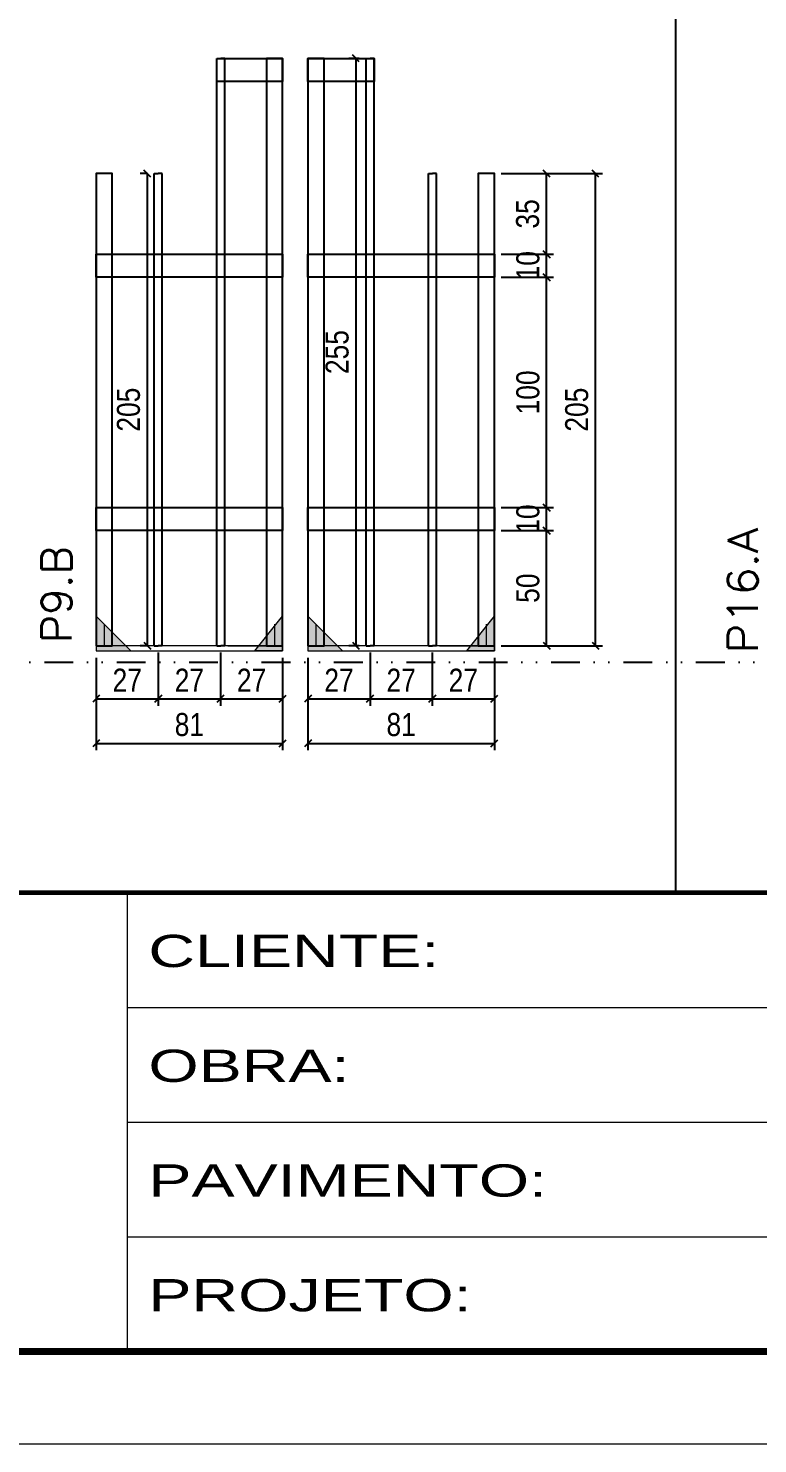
# Model space of a CAD drawing. Extents: x 14400 to 20667, y -21631 to 6985.
# Drawn here: x 17979 to 18296, y 3638 to 4252 of the extents above; entities that cross this region are included whole.
import ezdxf

# ---------------------------------------------------------------- set-up
doc = ezdxf.new("R2010")
doc.units = 0
for name, pattern in [('CONTINUO', [0]), ('DASHED', [0.75, 0.5, -0.25]), ('DIVIDE2', [0.625, 0.25, -0.125, 0, -0.125, 0, -0.125]), ('HIDDEN', [0.375, 0.25, -0.125])]:
    doc.linetypes.add(name, pattern=pattern)
for name, color, linetype in [('COTA', 241, 'Continuous'), ('Nível', 160, 'Continuous'), ('SARR_2.2x10', 60, 'Continuous'), ('SARR_3.5x7', 81, 'Continuous'), ('SARR_7x7', 40, 'Continuous')]:
    doc.layers.add(name, color=color, linetype=linetype)
for name, color, linetype, lineweight in [('Folhas', 255, 'Continuous', 9), ('Madeira', 126, 'Continuous', 18), ('Sarr 2.2x7', 40, 'Continuous', 9), ('SARRAFO DE PRESSAO', 251, 'DASHED', 9), ('Texto Seção', 7, 'Continuous', 15)]:
    doc.layers.add(name, color=color, linetype=linetype, lineweight=lineweight)
doc.styles.add('COTA TECNICA', font='techl___.ttf', dxfattribs={"height": 10})
doc.styles.add('REGUA-120', font='ROMANS.shx', dxfattribs={"height": 15})
doc.styles.add('Tecnologia', font='')
doc.styles.get('Tecnologia').set_extended_font_data('Forgotten Futurist')
doc.dimstyles.new('PAINEL', dxfattribs={"dimtxt": 10, "dimasz": 3, "dimexe": 3, "dimexo": 3, "dimgap": 3, "dimtad": 1, "dimdec": 1, "dimzin": 12, "dimdsep": 46, "dimtxsty": 'COTA TECNICA', "dimblk1": 'OBLIQUE', "dimblk2": 'OBLIQUE', "dimsah": 1, "dimcen": 0.9, "dimclrd": 4, "dimclre": 4, "dimclrt": 240, "dimadec": 1, "dimazin": 3, "dimtfac": 1, "dimtdec": 1, "dimtmove": 0, "dimatfit": 3, "dimfxl": 1, "dimtolj": 1, "dimtzin": 12, "dimarcsym": 0})

# ---------------------------------------------------------------- blocks, each defined once
blk = doc.blocks.new('9999999999')
at = {"color": 30, "linetype": 'CONTINUO'}
for p, q in [((98564.56, 34230.21), (98564.56, 34429.45)), ((98564.56, 34379.64), (99583.98, 34379.64)), ((98564.56, 34329.83), (99487.98, 34329.83)), ((98564.56, 34280.02), (99487.98, 34280.02))]:
    blk.add_line(p, q, dxfattribs=at)
at = {"color": 30, "linetype": 'CONTINUO', "const_width": 2}
blk.add_lwpolyline([(99583.98, 34230.21), (99583.98, 34414.45, 0.414214), (99568.98, 34429.45), (98228.98, 34429.45, 0.414214), (98213.98, 34414.45), (98213.98, 34245.21, 0.414214), (98228.98, 34230.21), (99583.98, 34230.21)], format="xyb", dxfattribs=at)
at = {"layer": 'Folhas'}
blk.add_lwpolyline([(98138.98, 34190.21), (99623.98, 34190.21), (99623.98, 35240.21), (98138.98, 35240.21)], close=True, dxfattribs=at)
at = {"layer": 'Folhas', "color": 30, "const_width": 3}
blk.add_lwpolyline([(98213.98, 34230.21), (99583.98, 34230.21), (99583.98, 35200.21), (98213.98, 35200.21)], close=True, dxfattribs=at)
at = {"layer": 'Folhas', "color": 7, "style": 'Tecnologia', "width": 1.5}
for s, p in [('CLIENTE:', (98573.65, 34397.17)), ('OBRA:', (98573.65, 34347.31)), ('PAVIMENTO:', (98573.65, 34297.5)), ('PROJETO:', (98573.65, 34247.69))]:
    blk.add_text(s, height=14, dxfattribs=at).set_placement(p)
blk = doc.blocks.new('_Oblique')
at = {"color": 0, "linetype": 'ByBlock', "lineweight": -2}
blk.add_line((-0.5, -0.5), (0.5, 0.5), dxfattribs=at)
blk = doc.blocks.new('*D855')
at = {"layer": 'COTA', "color": 4, "lineweight": -2, "transparency": 16777216}
for p, q in [((18100.95, 3978.86), (18100.95, 3958.04)), ((18127.95, 3981.06), (18127.95, 3958.04)), ((18100.95, 3961.04), (18127.95, 3961.04))]:
    blk.add_line(p, q, dxfattribs=at)
at = {"layer": 'Defpoints', "color": 0, "transparency": 16777216}
for p in [(18127.95, 3984.06), (18100.95, 3981.86), (18127.95, 3961.04)]:
    blk.add_point(p, dxfattribs=at)
at = {"layer": 'COTA', "color": 4, "lineweight": -2, "transparency": 16777216, "xscale": 3, "yscale": 3, "zscale": 3, "rotation": 180}
blk.add_blockref('_Oblique', (18100.95, 3961.04), dxfattribs=at)
at = {"layer": 'COTA', "color": 4, "lineweight": -2, "transparency": 16777216, "xscale": 3, "yscale": 3, "zscale": 3}
blk.add_blockref('_Oblique', (18127.95, 3961.04), dxfattribs=at)
at = {"layer": 'COTA', "color": 240, "transparency": 16777216, "insert": (18114.45, 3969.11), "char_height": 10, "attachment_point": 5, "style": 'COTA TECNICA'}
blk.add_mtext('\\A1;27', dxfattribs=at)
blk = doc.blocks.new('*D856')
at = {"layer": 'COTA', "color": 4, "lineweight": -2, "transparency": 16777216}
for p, q in [((18127.95, 3981.06), (18127.95, 3958.04)), ((18154.95, 3981.06), (18154.95, 3958.04)), ((18127.95, 3961.04), (18154.95, 3961.04))]:
    blk.add_line(p, q, dxfattribs=at)
at = {"layer": 'Defpoints', "color": 0, "transparency": 16777216}
for p in [(18127.95, 3984.06), (18154.95, 3984.06), (18154.95, 3961.04)]:
    blk.add_point(p, dxfattribs=at)
at = {"layer": 'COTA', "color": 4, "lineweight": -2, "transparency": 16777216, "xscale": 3, "yscale": 3, "zscale": 3, "rotation": 180}
blk.add_blockref('_Oblique', (18127.95, 3961.04), dxfattribs=at)
at = {"layer": 'COTA', "color": 4, "lineweight": -2, "transparency": 16777216, "xscale": 3, "yscale": 3, "zscale": 3}
blk.add_blockref('_Oblique', (18154.95, 3961.04), dxfattribs=at)
at = {"layer": 'COTA', "color": 240, "transparency": 16777216, "insert": (18141.45, 3969.11), "char_height": 10, "attachment_point": 5, "style": 'COTA TECNICA'}
blk.add_mtext('\\A1;27', dxfattribs=at)
blk = doc.blocks.new('*D857')
at = {"layer": 'COTA', "color": 4, "lineweight": -2, "transparency": 16777216}
for p, q in [((18154.95, 3981.06), (18154.95, 3958.04)), ((18181.95, 3978.86), (18181.95, 3958.04)), ((18154.95, 3961.04), (18181.95, 3961.04))]:
    blk.add_line(p, q, dxfattribs=at)
at = {"layer": 'Defpoints', "color": 0, "transparency": 16777216}
for p in [(18154.95, 3984.06), (18181.95, 3981.86), (18181.95, 3961.04)]:
    blk.add_point(p, dxfattribs=at)
at = {"layer": 'COTA', "color": 4, "lineweight": -2, "transparency": 16777216, "xscale": 3, "yscale": 3, "zscale": 3, "rotation": 180}
blk.add_blockref('_Oblique', (18154.95, 3961.04), dxfattribs=at)
at = {"layer": 'COTA', "color": 4, "lineweight": -2, "transparency": 16777216, "xscale": 3, "yscale": 3, "zscale": 3}
blk.add_blockref('_Oblique', (18181.95, 3961.04), dxfattribs=at)
at = {"layer": 'COTA', "color": 240, "transparency": 16777216, "insert": (18168.45, 3969.11), "char_height": 10, "attachment_point": 5, "style": 'COTA TECNICA'}
blk.add_mtext('\\A1;27', dxfattribs=at)
blk = doc.blocks.new('*D858')
at = {"layer": 'COTA', "color": 4, "lineweight": -2, "transparency": 16777216}
for p, q in [((18100.95, 3978.86), (18100.95, 3938.68)), ((18181.95, 3978.86), (18181.95, 3938.68)), ((18100.95, 3941.68), (18181.95, 3941.68))]:
    blk.add_line(p, q, dxfattribs=at)
at = {"layer": 'Defpoints', "color": 0, "transparency": 16777216}
for p in [(18100.95, 3981.86), (18181.95, 3981.86), (18181.95, 3941.68)]:
    blk.add_point(p, dxfattribs=at)
at = {"layer": 'COTA', "color": 4, "lineweight": -2, "transparency": 16777216, "xscale": 3, "yscale": 3, "zscale": 3, "rotation": 180}
blk.add_blockref('_Oblique', (18100.95, 3941.68), dxfattribs=at)
at = {"layer": 'COTA', "color": 4, "lineweight": -2, "transparency": 16777216, "xscale": 3, "yscale": 3, "zscale": 3}
blk.add_blockref('_Oblique', (18181.95, 3941.68), dxfattribs=at)
at = {"layer": 'COTA', "color": 240, "transparency": 16777216, "insert": (18141.45, 3949.78), "char_height": 10, "attachment_point": 5, "style": 'COTA TECNICA'}
blk.add_mtext('\\A1;81', dxfattribs=at)
blk = doc.blocks.new('*D859')
at = {"layer": 'COTA', "color": 4, "lineweight": -2, "transparency": 16777216}
for p, q in [((18184.95, 4034.06), (18207.65, 4034.06)), ((18204.65, 3984.06), (18204.65, 4034.06)), ((18184.95, 3984.06), (18207.65, 3984.06))]:
    blk.add_line(p, q, dxfattribs=at)
at = {"layer": 'Defpoints', "color": 0, "transparency": 16777216}
for p in [(18181.95, 4034.06), (18204.65, 4034.06), (18181.95, 3984.06)]:
    blk.add_point(p, dxfattribs=at)
at = {"layer": 'COTA', "color": 4, "lineweight": -2, "transparency": 16777216, "xscale": 3, "yscale": 3, "zscale": 3}
for p, rotation in [((18204.65, 4034.06), 90), ((18204.65, 3984.06), 270)]:
    blk.add_blockref('_Oblique', p, dxfattribs=dict(at, rotation=rotation))
at = {"layer": 'COTA', "color": 240, "transparency": 16777216, "insert": (18196.54, 4009.06), "char_height": 10, "attachment_point": 5, "rotation": 90, "style": 'COTA TECNICA'}
blk.add_mtext('\\A1;50', dxfattribs=at)
blk = doc.blocks.new('*D860')
at = {"layer": 'COTA', "color": 4, "lineweight": -2, "transparency": 16777216}
for p, q in [((18184.95, 4044.06), (18207.65, 4044.06)), ((18204.65, 4034.06), (18204.65, 4044.06)), ((18184.95, 4034.06), (18207.65, 4034.06))]:
    blk.add_line(p, q, dxfattribs=at)
at = {"layer": 'Defpoints', "color": 0, "transparency": 16777216}
for p in [(18181.95, 4044.06), (18204.65, 4044.06), (18181.95, 4034.06)]:
    blk.add_point(p, dxfattribs=at)
at = {"layer": 'COTA', "color": 4, "lineweight": -2, "transparency": 16777216, "xscale": 3, "yscale": 3, "zscale": 3}
for p, rotation in [((18204.65, 4044.06), 90), ((18204.65, 4034.06), 270)]:
    blk.add_blockref('_Oblique', p, dxfattribs=dict(at, rotation=rotation))
at = {"layer": 'COTA', "color": 240, "transparency": 16777216, "insert": (18196.55, 4039.06), "char_height": 10, "attachment_point": 5, "rotation": 90, "style": 'COTA TECNICA'}
blk.add_mtext('\\A1;10', dxfattribs=at)
blk = doc.blocks.new('*D861')
at = {"layer": 'COTA', "color": 4, "lineweight": -2, "transparency": 16777216}
for p, q in [((18184.95, 4144.06), (18207.65, 4144.06)), ((18204.65, 4044.06), (18204.65, 4144.06)), ((18184.95, 4044.06), (18207.65, 4044.06))]:
    blk.add_line(p, q, dxfattribs=at)
at = {"layer": 'Defpoints', "color": 0, "transparency": 16777216}
for p in [(18181.95, 4144.06), (18204.65, 4144.06), (18181.95, 4044.06)]:
    blk.add_point(p, dxfattribs=at)
at = {"layer": 'COTA', "color": 4, "lineweight": -2, "transparency": 16777216, "xscale": 3, "yscale": 3, "zscale": 3}
for p, rotation in [((18204.65, 4144.06), 90), ((18204.65, 4044.06), 270)]:
    blk.add_blockref('_Oblique', p, dxfattribs=dict(at, rotation=rotation))
at = {"layer": 'COTA', "color": 240, "transparency": 16777216, "insert": (18196.55, 4094.06), "char_height": 10, "attachment_point": 5, "rotation": 90, "style": 'COTA TECNICA'}
blk.add_mtext('\\A1;100', dxfattribs=at)
blk = doc.blocks.new('*D862')
at = {"layer": 'COTA', "color": 4, "lineweight": -2, "transparency": 16777216}
for p, q in [((18184.95, 4154.06), (18207.65, 4154.06)), ((18204.65, 4144.06), (18204.65, 4154.06)), ((18184.95, 4144.06), (18207.65, 4144.06))]:
    blk.add_line(p, q, dxfattribs=at)
at = {"layer": 'Defpoints', "color": 0, "transparency": 16777216}
for p in [(18181.95, 4154.06), (18204.65, 4154.06), (18181.95, 4144.06)]:
    blk.add_point(p, dxfattribs=at)
at = {"layer": 'COTA', "color": 4, "lineweight": -2, "transparency": 16777216, "xscale": 3, "yscale": 3, "zscale": 3}
for p, rotation in [((18204.65, 4154.06), 90), ((18204.65, 4144.06), 270)]:
    blk.add_blockref('_Oblique', p, dxfattribs=dict(at, rotation=rotation))
at = {"layer": 'COTA', "color": 240, "transparency": 16777216, "insert": (18196.55, 4149.06), "char_height": 10, "attachment_point": 5, "rotation": 90, "style": 'COTA TECNICA'}
blk.add_mtext('\\A1;10', dxfattribs=at)
blk = doc.blocks.new('*D863')
at = {"layer": 'COTA', "color": 4, "lineweight": -2, "transparency": 16777216}
for p, q in [((18008.95, 3978.86), (18008.95, 3958.04)), ((18035.95, 3981.06), (18035.95, 3958.04)), ((18008.95, 3961.04), (18035.95, 3961.04))]:
    blk.add_line(p, q, dxfattribs=at)
at = {"layer": 'Defpoints', "color": 0, "transparency": 16777216}
for p in [(18035.95, 3984.06), (18008.95, 3981.86), (18035.95, 3961.04)]:
    blk.add_point(p, dxfattribs=at)
at = {"layer": 'COTA', "color": 4, "lineweight": -2, "transparency": 16777216, "xscale": 3, "yscale": 3, "zscale": 3, "rotation": 180}
blk.add_blockref('_Oblique', (18008.95, 3961.04), dxfattribs=at)
at = {"layer": 'COTA', "color": 4, "lineweight": -2, "transparency": 16777216, "xscale": 3, "yscale": 3, "zscale": 3}
blk.add_blockref('_Oblique', (18035.95, 3961.04), dxfattribs=at)
at = {"layer": 'COTA', "color": 240, "transparency": 16777216, "insert": (18022.45, 3969.11), "char_height": 10, "attachment_point": 5, "style": 'COTA TECNICA'}
blk.add_mtext('\\A1;27', dxfattribs=at)
blk = doc.blocks.new('*D864')
at = {"layer": 'COTA', "color": 4, "lineweight": -2, "transparency": 16777216}
for p, q in [((18035.95, 3981.06), (18035.95, 3958.04)), ((18062.95, 3981.06), (18062.95, 3958.04)), ((18035.95, 3961.04), (18062.95, 3961.04))]:
    blk.add_line(p, q, dxfattribs=at)
at = {"layer": 'Defpoints', "color": 0, "transparency": 16777216}
for p in [(18035.95, 3984.06), (18062.95, 3984.06), (18062.95, 3961.04)]:
    blk.add_point(p, dxfattribs=at)
at = {"layer": 'COTA', "color": 4, "lineweight": -2, "transparency": 16777216, "xscale": 3, "yscale": 3, "zscale": 3, "rotation": 180}
blk.add_blockref('_Oblique', (18035.95, 3961.04), dxfattribs=at)
at = {"layer": 'COTA', "color": 4, "lineweight": -2, "transparency": 16777216, "xscale": 3, "yscale": 3, "zscale": 3}
blk.add_blockref('_Oblique', (18062.95, 3961.04), dxfattribs=at)
at = {"layer": 'COTA', "color": 240, "transparency": 16777216, "insert": (18049.45, 3969.11), "char_height": 10, "attachment_point": 5, "style": 'COTA TECNICA'}
blk.add_mtext('\\A1;27', dxfattribs=at)
blk = doc.blocks.new('*D865')
at = {"layer": 'COTA', "color": 4, "lineweight": -2, "transparency": 16777216}
for p, q in [((18062.95, 3981.06), (18062.95, 3958.04)), ((18089.95, 3978.86), (18089.95, 3958.04)), ((18062.95, 3961.04), (18089.95, 3961.04))]:
    blk.add_line(p, q, dxfattribs=at)
at = {"layer": 'Defpoints', "color": 0, "transparency": 16777216}
for p in [(18062.95, 3984.06), (18089.95, 3981.86), (18089.95, 3961.04)]:
    blk.add_point(p, dxfattribs=at)
at = {"layer": 'COTA', "color": 4, "lineweight": -2, "transparency": 16777216, "xscale": 3, "yscale": 3, "zscale": 3, "rotation": 180}
blk.add_blockref('_Oblique', (18062.95, 3961.04), dxfattribs=at)
at = {"layer": 'COTA', "color": 4, "lineweight": -2, "transparency": 16777216, "xscale": 3, "yscale": 3, "zscale": 3}
blk.add_blockref('_Oblique', (18089.95, 3961.04), dxfattribs=at)
at = {"layer": 'COTA', "color": 240, "transparency": 16777216, "insert": (18076.45, 3969.11), "char_height": 10, "attachment_point": 5, "style": 'COTA TECNICA'}
blk.add_mtext('\\A1;27', dxfattribs=at)
blk = doc.blocks.new('*D866')
at = {"layer": 'COTA', "color": 4, "lineweight": -2, "transparency": 16777216}
for p, q in [((18008.95, 3978.86), (18008.95, 3938.68)), ((18089.95, 3978.86), (18089.95, 3938.68)), ((18008.95, 3941.68), (18089.95, 3941.68))]:
    blk.add_line(p, q, dxfattribs=at)
at = {"layer": 'Defpoints', "color": 0, "transparency": 16777216}
for p in [(18008.95, 3981.86), (18089.95, 3981.86), (18089.95, 3941.68)]:
    blk.add_point(p, dxfattribs=at)
at = {"layer": 'COTA', "color": 4, "lineweight": -2, "transparency": 16777216, "xscale": 3, "yscale": 3, "zscale": 3, "rotation": 180}
blk.add_blockref('_Oblique', (18008.95, 3941.68), dxfattribs=at)
at = {"layer": 'COTA', "color": 4, "lineweight": -2, "transparency": 16777216, "xscale": 3, "yscale": 3, "zscale": 3}
blk.add_blockref('_Oblique', (18089.95, 3941.68), dxfattribs=at)
at = {"layer": 'COTA', "color": 240, "transparency": 16777216, "insert": (18049.45, 3949.78), "char_height": 10, "attachment_point": 5, "style": 'COTA TECNICA'}
blk.add_mtext('\\A1;81', dxfattribs=at)
blk = doc.blocks.new('*D867')
at = {"layer": 'COTA', "color": 4, "lineweight": -2, "transparency": 16777216}
for p, q in [((18184.95, 4189.1), (18228.87, 4189.1)), ((18225.87, 3984.06), (18225.87, 4189.1)), ((18184.95, 3984.06), (18228.87, 3984.06))]:
    blk.add_line(p, q, dxfattribs=at)
at = {"layer": 'Defpoints', "color": 0, "transparency": 16777216}
for p in [(18181.95, 4189.1), (18225.87, 4189.1), (18181.95, 3984.06)]:
    blk.add_point(p, dxfattribs=at)
at = {"layer": 'COTA', "color": 4, "lineweight": -2, "transparency": 16777216, "xscale": 3, "yscale": 3, "zscale": 3}
for p, rotation in [((18225.87, 4189.1), 90), ((18225.87, 3984.06), 270)]:
    blk.add_blockref('_Oblique', p, dxfattribs=dict(at, rotation=rotation))
at = {"layer": 'COTA', "color": 240, "transparency": 16777216, "insert": (18217.76, 4086.58), "char_height": 10, "attachment_point": 5, "rotation": 90, "style": 'COTA TECNICA'}
blk.add_mtext('\\A1;205', dxfattribs=at)
blk = doc.blocks.new('*D868')
at = {"layer": 'COTA', "color": 4, "lineweight": -2, "transparency": 16777216}
for p, q in [((18031.2, 4189.1), (18028.14, 4189.1)), ((18031.14, 4189.1), (18031.14, 3984.06)), ((18031.2, 3984.06), (18028.14, 3984.06))]:
    blk.add_line(p, q, dxfattribs=at)
at = {"layer": 'Defpoints', "color": 0, "transparency": 16777216}
for p in [(18034.2, 4189.1), (18031.14, 3984.06), (18034.2, 3984.06)]:
    blk.add_point(p, dxfattribs=at)
at = {"layer": 'COTA', "color": 4, "lineweight": -2, "transparency": 16777216, "xscale": 3, "yscale": 3, "zscale": 3}
for p, rotation in [((18031.14, 4189.1), 90), ((18031.14, 3984.06), 270)]:
    blk.add_blockref('_Oblique', p, dxfattribs=dict(at, rotation=rotation))
at = {"layer": 'COTA', "color": 240, "transparency": 16777216, "insert": (18023.03, 4086.58), "char_height": 10, "attachment_point": 5, "rotation": 90, "style": 'COTA TECNICA'}
blk.add_mtext('\\A1;205', dxfattribs=at)
blk = doc.blocks.new('*D869')
at = {"layer": 'COTA', "color": 4, "lineweight": -2, "transparency": 16777216}
for p, q in [((18184.95, 4189.09), (18207.65, 4189.09)), ((18204.65, 4154.06), (18204.65, 4189.09)), ((18184.95, 4154.06), (18207.65, 4154.06))]:
    blk.add_line(p, q, dxfattribs=at)
at = {"layer": 'Defpoints', "color": 0, "transparency": 16777216}
for p in [(18181.95, 4189.09), (18204.65, 4189.09), (18181.95, 4154.06)]:
    blk.add_point(p, dxfattribs=at)
at = {"layer": 'COTA', "color": 4, "lineweight": -2, "transparency": 16777216, "xscale": 3, "yscale": 3, "zscale": 3}
for p, rotation in [((18204.65, 4189.09), 90), ((18204.65, 4154.06), 270)]:
    blk.add_blockref('_Oblique', p, dxfattribs=dict(at, rotation=rotation))
at = {"layer": 'COTA', "color": 240, "transparency": 16777216, "insert": (18196.43, 4171.58), "char_height": 10, "attachment_point": 5, "rotation": 90, "style": 'COTA TECNICA'}
blk.add_mtext('\\A1;35', dxfattribs=at)
blk = doc.blocks.new('*D854')
at = {"layer": 'COTA', "color": 4, "lineweight": -2, "transparency": 16777216}
for p, q in [((18123.2, 4239.09), (18118.78, 4239.09)), ((18121.78, 4239.09), (18121.78, 3984.06)), ((18123.2, 3984.06), (18118.78, 3984.06))]:
    blk.add_line(p, q, dxfattribs=at)
at = {"layer": 'Defpoints', "color": 0, "transparency": 16777216}
for p in [(18126.2, 4239.09), (18121.78, 3984.06), (18126.2, 3984.06)]:
    blk.add_point(p, dxfattribs=at)
at = {"layer": 'COTA', "color": 4, "lineweight": -2, "transparency": 16777216, "xscale": 3, "yscale": 3, "zscale": 3}
for p, rotation in [((18121.78, 4239.09), 90), ((18121.78, 3984.06), 270)]:
    blk.add_blockref('_Oblique', p, dxfattribs=dict(at, rotation=rotation))
at = {"layer": 'COTA', "color": 240, "transparency": 16777216, "insert": (18113.67, 4111.58), "char_height": 10, "attachment_point": 5, "rotation": 90, "style": 'COTA TECNICA'}
blk.add_mtext('\\A1;255', dxfattribs=at)

msp = doc.modelspace()

# ---------------------------------------------------------------- hatches: boundary and pattern name
at = {"layer": 'Madeira'}
h = msp.add_hatch(color=252, dxfattribs=at)
h.dxf.hatch_style = 2
h.paths.add_polyline_path([(18008.95, 3996.86), (18008.95, 3981.86), (18023.95, 3981.86)])
h = msp.add_hatch(color=252, dxfattribs=at)
h.dxf.hatch_style = 2
h.paths.add_polyline_path([(18089.95, 3996.86), (18089.95, 3981.86), (18077.95, 3981.86)])
h = msp.add_hatch(color=252, dxfattribs=at)
h.dxf.hatch_style = 2
h.paths.add_polyline_path([(18100.95, 3996.86), (18100.95, 3981.86), (18115.95, 3981.86)])
h = msp.add_hatch(color=252, dxfattribs=at)
h.dxf.hatch_style = 2
h.paths.add_polyline_path([(18181.95, 3996.86), (18181.95, 3981.86), (18169.95, 3981.86)])

# ---------------------------------------------------------------- linework, layer by layer
at = {"layer": 'COTA'}
msp.add_line((18260.67, 4647.58), (18260.67, 3876.82), dxfattribs=at)
at = {"layer": 'Madeira', "color": 250, "linetype": 'HIDDEN'}
for p, q in [((18012.45, 3993.36), (18012.45, 3984.06)), ((18086.45, 3993.36), (18086.45, 3984.06)), ((18104.45, 3993.36), (18104.45, 3984.06)), ((18178.45, 3993.36), (18178.45, 3984.06)), ((18018.78, 3984.06), (18008.95, 3984.06)), ((18018.78, 3984.06), (18008.95, 3984.06)), ((18080.12, 3984.06), (18089.95, 3984.06)), ((18080.12, 3984.06), (18089.95, 3984.06)), ((18110.78, 3984.06), (18100.95, 3984.06)), ((18110.78, 3984.06), (18100.95, 3984.06)), ((18172.12, 3984.06), (18181.95, 3984.06)), ((18172.12, 3984.06), (18181.95, 3984.06))]:
    msp.add_line(p, q, dxfattribs=at)
at = {"layer": 'Madeira', "color": 1, "linetype": 'HIDDEN'}
for p, q in [((18012.45, 3993.36), (18012.45, 3984.06)), ((18015.95, 3989.86), (18015.95, 3984.06)), ((18086.45, 3993.36), (18086.45, 3984.06)), ((18104.45, 3993.36), (18104.45, 3984.06)), ((18107.95, 3989.86), (18107.95, 3984.06)), ((18178.45, 3993.36), (18178.45, 3984.06)), ((18024.75, 3984.06), (18008.95, 3984.06)), ((18066.15, 3984.06), (18089.95, 3984.06)), ((18116.75, 3984.06), (18100.95, 3984.06)), ((18158.15, 3984.06), (18181.95, 3984.06))]:
    msp.add_line(p, q, dxfattribs=at)
at = {"layer": 'Madeira', "color": 250}
for p, q in [((18008.95, 3984.06), (18008.95, 3981.86)), ((18008.95, 3984.06), (18008.95, 3981.86)), ((18008.95, 3984.06), (18008.95, 3981.86)), ((18100.95, 3984.06), (18100.95, 3981.86)), ((18100.95, 3984.06), (18100.95, 3981.86)), ((18100.95, 3984.06), (18100.95, 3981.86))]:
    msp.add_line(p, q, dxfattribs=at)
at = {"layer": 'Madeira', "color": 0}
for points in [[(18008.95, 3996.86), (18008.95, 3981.86), (18023.95, 3981.86), (18008.95, 3996.86)], [(18089.95, 3996.86), (18089.95, 3981.86), (18077.95, 3981.86), (18089.95, 3996.86)], [(18100.95, 3996.86), (18100.95, 3981.86), (18115.95, 3981.86), (18100.95, 3996.86)], [(18181.95, 3996.86), (18181.95, 3981.86), (18169.95, 3981.86), (18181.95, 3996.86)]]:
    msp.add_lwpolyline(points, dxfattribs=at)
at = {"layer": 'Nível', "color": 4, "linetype": 'DIVIDE2', "ltscale": 50}
msp.add_line((17671.97, 3976.86), (19041.97, 3976.86), dxfattribs=at)
at = {"layer": 'Sarr 2.2x7'}
for p, q in [((18008.95, 3984.06), (18008.95, 3981.86)), ((18089.95, 3981.86), (18089.95, 3984.06)), ((18100.95, 3984.06), (18100.95, 3981.86)), ((18181.95, 3981.86), (18181.95, 3984.06))]:
    msp.add_line(p, q, dxfattribs=at)
for points in [[(18089.95, 3984.06), (18008.95, 3984.06), (18008.95, 3981.86), (18089.95, 3981.86)], [(18181.95, 3984.06), (18100.95, 3984.06), (18100.95, 3981.86), (18181.95, 3981.86)]]:
    msp.add_lwpolyline(points, close=True, dxfattribs=at)
at = {"layer": 'SARR_2.2x10'}
for points in [[(18061.33, 4239.09), (18089.95, 4239.09), (18089.95, 4229.09), (18061.33, 4229.09)], [(18100.95, 4239.09), (18129.7, 4239.09), (18129.7, 4229.09), (18100.95, 4229.09)], [(18008.95, 4154.06), (18089.95, 4154.06), (18089.95, 4144.06), (18008.95, 4144.06)], [(18100.95, 4154.06), (18181.95, 4154.06), (18181.95, 4144.06), (18100.95, 4144.06)], [(18008.95, 4044.06), (18089.95, 4044.06), (18089.95, 4034.06), (18008.95, 4034.06)], [(18100.95, 4044.06), (18181.95, 4044.06), (18181.95, 4034.06), (18100.95, 4034.06)]]:
    msp.add_lwpolyline(points, close=True, dxfattribs=at)
at = {"layer": 'SARR_3.5x7'}
for p, q in [((18061.33, 3984.06), (18061.33, 4239.1)), ((18061.33, 4239.1), (18063.08, 4239.1)), ((18064.83, 4239.1), (18063.08, 4239.1)), ((18064.83, 3984.06), (18064.83, 4239.1)), ((18126.2, 3984.06), (18126.2, 4239.09)), ((18126.2, 4239.09), (18127.95, 4239.09)), ((18129.7, 4239.09), (18127.95, 4239.09)), ((18129.7, 3984.06), (18129.7, 4239.09)), ((18034.2, 3984.06), (18034.2, 4189.1)), ((18034.2, 4189.1), (18035.95, 4189.1)), ((18037.7, 4189.1), (18035.95, 4189.1)), ((18037.7, 3984.06), (18037.7, 4189.1)), ((18153.33, 3984.06), (18153.33, 4189.09)), ((18153.33, 4189.09), (18155.08, 4189.09)), ((18156.83, 4189.09), (18155.08, 4189.09)), ((18156.83, 3984.06), (18156.83, 4189.09)), ((18034.2, 3984.06), (18035.95, 3984.06)), ((18037.7, 3984.06), (18035.95, 3984.06)), ((18061.33, 3984.06), (18063.08, 3984.06)), ((18064.83, 3984.06), (18063.08, 3984.06)), ((18126.2, 3984.06), (18127.95, 3984.06)), ((18129.7, 3984.06), (18127.95, 3984.06)), ((18153.33, 3984.06), (18155.08, 3984.06)), ((18156.83, 3984.06), (18155.08, 3984.06))]:
    msp.add_line(p, q, dxfattribs=at)
at = {"layer": 'SARR_7x7'}
for points in [[(18082.95, 3984.06), (18089.95, 3984.06), (18089.95, 4239.1), (18082.95, 4239.1)], [(18100.95, 3984.06), (18107.95, 3984.06), (18107.95, 4239.09), (18100.95, 4239.09)], [(18008.95, 3984.06), (18015.95, 3984.06), (18015.95, 4189.1), (18008.95, 4189.1)], [(18174.95, 3984.06), (18181.95, 3984.06), (18181.95, 4189.09), (18174.95, 4189.09)]]:
    msp.add_lwpolyline(points, close=True, dxfattribs=at)

# ---------------------------------------------------------------- block references
at = {"layer": 'SARRAFO DE PRESSAO', "color": 6, "linetype": 'ByBlock'}
msp.add_blockref('9999999999', (-80542.01, -30552.63), dxfattribs=at)

# ---------------------------------------------------------------- texts
at = {"layer": 'Texto Seção', "style": 'REGUA-120'}
for s, width, p in [('P16.A', 1.1, (18296.34, 3980.75)), ('P9.B', 1.05, (17998.27, 3985.16))]:
    msp.add_text(s, height=13, rotation=90, dxfattribs=dict(at, width=width)).set_placement(p)

# ---------------------------------------------------------------- dimensions: what is measured, and where the dimension line sits
at = {"layer": 'COTA'}
for base, p1, p2, picture, middle in [((18121.78, 3984.06), (18126.2, 4239.09), (18126.2, 3984.06), '*D854', (18113.67, 4111.58)), ((18031.14, 3984.06), (18034.2, 4189.1), (18034.2, 3984.06), '*D868', (18023.03, 4086.58)), ((18204.65, 4189.09), (18181.95, 4154.06), (18181.95, 4189.09), '*D869', (18196.43, 4171.58))]:
    dim = msp.add_linear_dim(base=base, p1=p1, p2=p2, angle=90, dimstyle='PAINEL', dxfattribs=at)
    dim.commit()
    dim.dimension.update_dxf_attribs({"geometry": picture, "text_midpoint": middle})
for base, p1, p2, picture, middle in [((18225.87, 4189.09), (18181.95, 3984.06), (18181.95, 4189.09), '*D867', (18217.76, 4086.58)), ((18204.65, 4144.06), (18181.95, 4044.06), (18181.95, 4144.06), '*D861', (18196.55, 4094.06)), ((18204.65, 4034.06), (18181.95, 3984.06), (18181.95, 4034.06), '*D859', (18196.54, 4009.06))]:
    dim = msp.add_linear_dim(base=base, p1=p1, p2=p2, angle=90, dimstyle='PAINEL', override={"dimtmove": 1}, dxfattribs=at)
    dim.commit()
    dim.dimension.update_dxf_attribs({"geometry": picture, "text_midpoint": middle})
for base, p1, p2, picture, middle in [((18204.65, 4154.06), (18181.95, 4144.06), (18181.95, 4154.06), '*D862', (18204.65, 4149.06)), ((18204.65, 4044.06), (18181.95, 4034.06), (18181.95, 4044.06), '*D860', (18204.65, 4039.06))]:
    dim = msp.add_linear_dim(base=base, p1=p1, p2=p2, angle=90, dimstyle='PAINEL', override={"dimtmove": 1}, dxfattribs=at)
    dim.commit()
    dim.dimension.update_dxf_attribs({"geometry": picture, "text_midpoint": middle, "dimtype": 160})
for base, p1, p2, picture, middle in [((18035.95, 3961.04), (18008.95, 3981.86), (18035.95, 3984.06), '*D863', (18022.45, 3969.11)), ((18062.95, 3961.04), (18035.95, 3984.06), (18062.95, 3984.06), '*D864', (18049.45, 3969.11)), ((18089.95, 3961.04), (18062.95, 3984.06), (18089.95, 3981.86), '*D865', (18076.45, 3969.11)), ((18127.95, 3961.04), (18100.95, 3981.86), (18127.95, 3984.06), '*D855', (18114.45, 3969.11)), ((18154.95, 3961.04), (18127.95, 3984.06), (18154.95, 3984.06), '*D856', (18141.45, 3969.11)), ((18181.95, 3961.04), (18154.95, 3984.06), (18181.95, 3981.86), '*D857', (18168.45, 3969.11)), ((18089.95, 3941.68), (18008.95, 3981.86), (18089.95, 3981.86), '*D866', (18049.45, 3949.78)), ((18181.95, 3941.68), (18100.95, 3981.86), (18181.95, 3981.86), '*D858', (18141.45, 3949.78))]:
    dim = msp.add_linear_dim(base=base, p1=p1, p2=p2, dimstyle='PAINEL', override={"dimtmove": 1}, dxfattribs=at)
    dim.commit()
    dim.dimension.update_dxf_attribs({"geometry": picture, "text_midpoint": middle})

doc.saveas('drawing.dxf')
